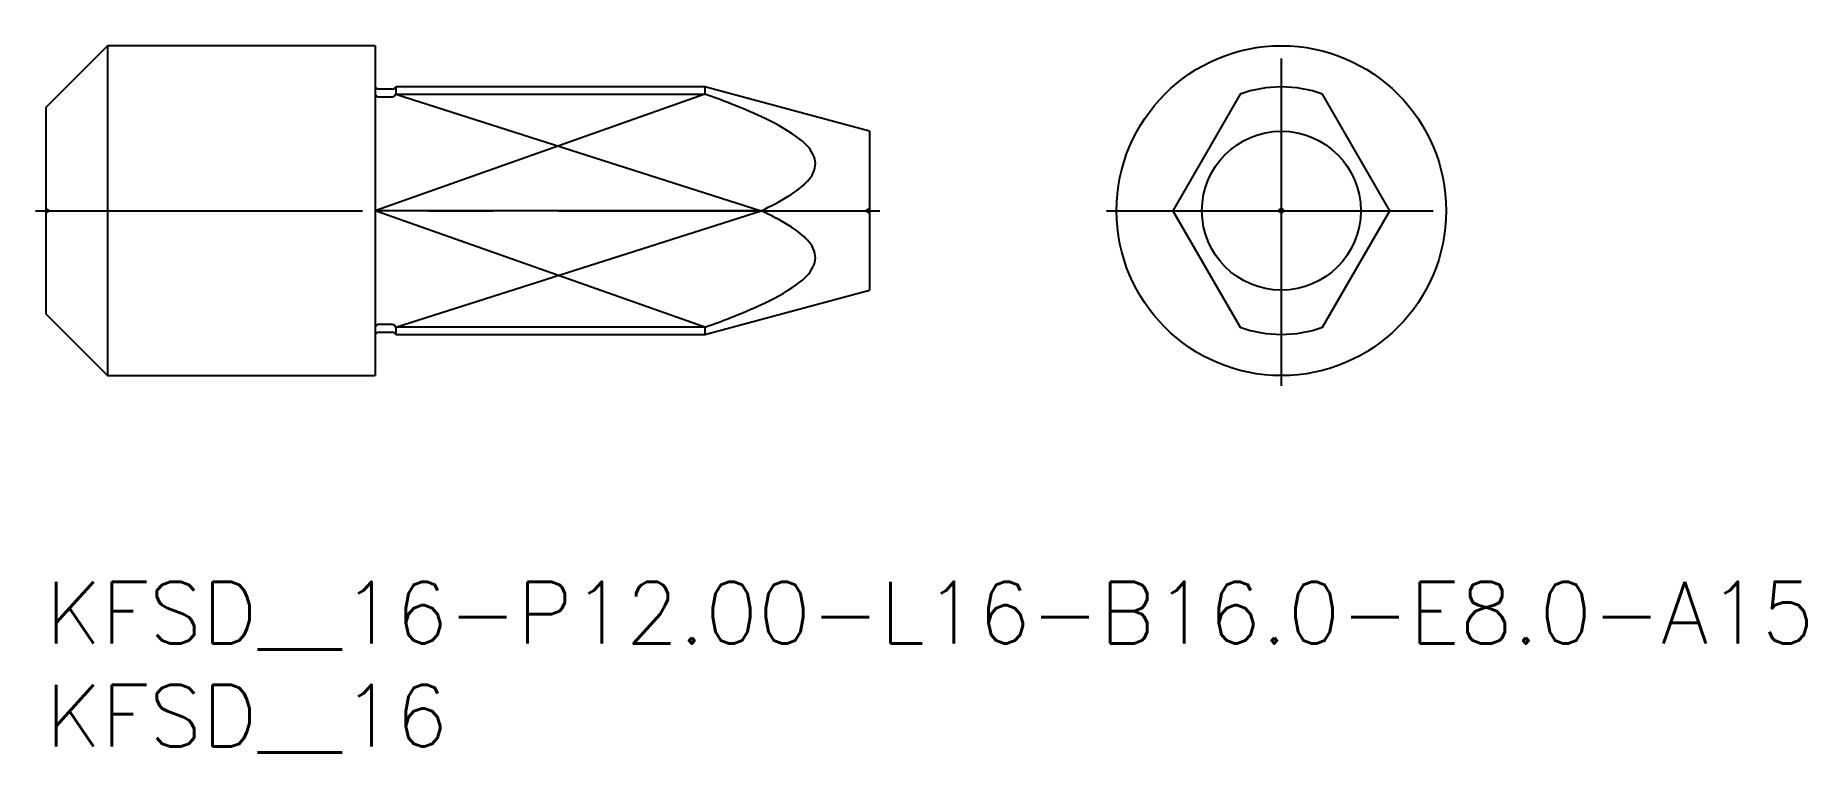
# Model space of a CAD drawing. Extents: x -0.5 to 85.5, y -8.3 to 26.5.
import ezdxf

# ---------------------------------------------------------------- set-up
doc = ezdxf.new("R2010")
doc.units = 0
doc.header["$LTSCALE"] = 0.5
doc.linetypes.add('CENTER', pattern=[50.8, 31.75, -6.35, 6.35, -6.35])
doc.linetypes.add('DASHED', pattern=[19.05, 12.7, -6.35])
for name, color, linetype in [('MSM_CENTER', 1, 'CENTER'), ('MSM_CONTINUOUS', 7, 'CONTINUOUS'), ('MSM_DASHED', 4, 'DASHED'), ('MSM_NARROW', 5, 'CONTINUOUS'), ('MSM_PART_NUMBER', 7, 'CONTINUOUS')]:
    doc.layers.add(name, color=color, linetype=linetype)
doc.styles.get("Standard").update_dxf_attribs({"font": 'txt.shx', "height": 0.5, "bigfont": 'bigfont.shx'})

# ---------------------------------------------------------------- blocks, each defined once
blk = doc.blocks.new('*U18')
at = {"layer": 'MSM_PART_NUMBER'}
blk.add_text('KFSD__16-P12.00-L16-B16.0-E8.0-A15', height=3, dxfattribs=at).set_placement((0, -3))
blk = doc.blocks.new('*U19')
at = {"layer": 'MSM_PART_NUMBER'}
blk.add_text('KFSD__16', height=3, dxfattribs=at).set_placement((0, -8))

msp = doc.modelspace()

# ---------------------------------------------------------------- linework, layer by layer
at = {"layer": 'MSM_CENTER'}
for p, q in [((60, 9.5), (60, 26.5)), ((-0.5, 18), (40.5, 18)), ((51.5, 18), (68.5, 18))]:
    msp.add_line(p, q, dxfattribs=at)
at = {"layer": 'MSM_CONTINUOUS'}
for p, q in [((3, 26), (0, 23)), ((16, 26), (3, 26)), ((3, 26), (3, 10)), ((16, 26), (16, 10)), ((16.827, 23.9), (16.173, 23.9)), ((16.173, 23.522), (16.827, 23.522)), ((32, 24), (17, 24)), ((17, 24), (17, 23.657)), ((17, 23.657), (32, 23.657)), ((40, 21.856), (32, 24)), ((32, 24), (32, 23.657)), ((58, 23.657), (54.734, 18)), ((65.266, 18), (62, 23.657)), ((0, 23), (0, 13)), ((40, 21.856), (40, 14.144)), ((34.739, 18), (16, 18)), ((54.734, 18), (58, 12.343)), ((62, 12.343), (65.266, 18)), ((32, 12), (40, 14.144)), ((0, 13), (3, 10)), ((16.827, 12.478), (16.173, 12.478)), ((16.173, 12.1), (16.827, 12.1)), ((17, 12.343), (17, 12)), ((32, 12.343), (17, 12.343)), ((32, 12.343), (32, 12)), ((17, 12), (32, 12)), ((3, 10), (16, 10))]:
    msp.add_line(p, q, dxfattribs=at)
for radius in [8, 3.856, 0.1]:
    msp.add_circle((60, 18), radius, dxfattribs=at)
for centre, radius, start, end in [((16.173, 24.1), 0.2, 210, 270), ((16.218, 23.743), 0.235, 201.63607, 237.85103), ((16.174, 23.677), 0.155, 238.61576, 269.65395), ((16.827, 24.1), 0.2, 270, 330), ((16.825, 23.682), 0.16, 270.67591, 306.03266), ((16.771, 23.751), 0.248, 306.62358, 337.59909), ((21.503, -6.483), 31.916, 65.1123, 70.79739), ((60, 18), 6, 70.52878, 109.47122), ((31.254, 14.358), 8.907, 52.83352, 65.59577), ((35.461, 19.819), 2.014, 23.14865, 54.3511), ((35.983, 20.404), 1.402, 310.90139, 350.95907), ((36.418, 20.28), 0.954, 354.19116, 20.2965), ((33.806, 22.537), 4.446, 300.88279, 314.09738), ((29.396, 29.621), 12.791, 294.69419, 301.55182), ((29.396, 6.379), 12.791, 58.44818, 65.30581), ((33.806, 13.463), 4.446, 45.90262, 59.11721), ((35.983, 15.596), 1.402, 9.04093, 49.09861), ((36.418, 15.72), 0.954, 339.7035, 5.80884), ((35.461, 16.181), 2.014, 305.6489, 336.85135), ((31.254, 21.642), 8.907, 294.40423, 307.16648), ((21.503, 42.483), 31.916, 289.20261, 294.8877), ((16.218, 12.257), 0.235, 122.14897, 158.36393), ((16.173, 11.9), 0.2, 90, 150), ((16.174, 12.323), 0.155, 90.34605, 121.38424), ((16.825, 12.318), 0.16, 53.96734, 89.32409), ((16.827, 11.9), 0.2, 30, 90), ((16.771, 12.249), 0.248, 22.40091, 53.37642), ((60, 18), 6, 250.52878, 289.47122)]:
    msp.add_arc(centre, radius, start, end, dxfattribs=at)
at = {"layer": 'MSM_DASHED'}
for p, q in [((0, 18.1), (0.173, 18)), ((40, 18.1), (39.827, 18)), ((0.173, 18), (0, 17.9)), ((39.827, 18), (40, 17.9))]:
    msp.add_line(p, q, dxfattribs=at)
at = {"layer": 'MSM_NARROW'}
for p, q in [((32, 23.657), (16, 18)), ((17, 23.657), (34.739, 18)), ((32, 12.343), (16, 18)), ((17, 12.343), (34.739, 18))]:
    msp.add_line(p, q, dxfattribs=at)

# ---------------------------------------------------------------- block references
at = {"layer": 'MSM_CONTINUOUS'}
for name in ['*U18', '*U19']:
    msp.add_blockref(name, (0, 0), dxfattribs=at)

doc.saveas('drawing.dxf')
